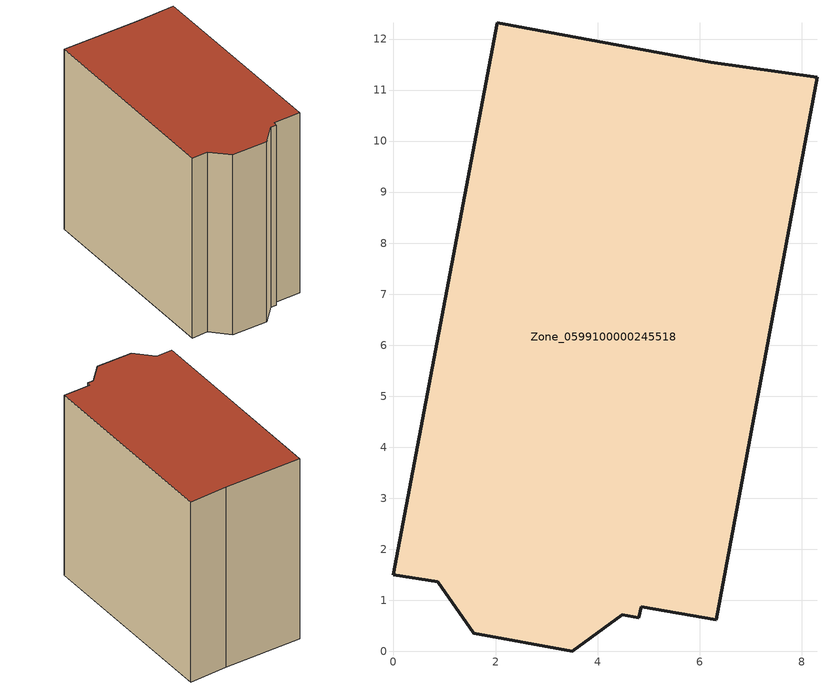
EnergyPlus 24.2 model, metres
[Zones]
Zone_0599100000245518
 floor ground (C_G): 0.87,1.36 0,1.5 2.04,12.32 6.22,11.54 8.3,11.25 6.33,0.62 4.86,0.87 4.81,0.66 4.48,0.72 3.5,0 1.57,0.35 z0
 wall outside (C_F): 3.5,0 4.48,0.72 4.81,0.66 4.86,0.87 6.33,0.62 8.3,11.25 6.22,11.54 2.04,12.32 0,1.5 0.87,1.36 1.57,0.35 3.5,0 z0:10.46
 roof outside (C_R): 6.22,11.54 2.04,12.32 0,1.5 0.87,1.36 1.57,0.35 3.5,0 4.48,0.72 4.81,0.66 4.86,0.87 6.33,0.62 8.3,11.25 z10.46
[BUILDING]
Pand.0599100000245518: North Axis=0; Terrain=City; Loads Convergence Tolerance Value=0.04; Temperature Convergence Tolerance Value=0.4; Solar Distribution=FullExterior; Maximum Number of Warmup Days=25; Minimum Number of Warmup Days=1
[Site:Location]
Rotterdam.The.Hague.AP_ZH_NLD Design_Conditions: Latitude=51.96; Longitude=4.45; Time Zone=1; Elevation=-4.5
[SITE:GROUNDTEMPERATURE:BUILDINGSURFACE]
18, 18, 18, 18, 18, 18, 18, 18, 18, 18, 18, 18
[MATERIAL] Thermal Absorptance=0.9; Solar Absorptance=0.7; Visible Absorptance=0.7
Name | Roughness | Thickness | Conductivity | Density | Specific Heat
G.TI.1946 | MediumSmooth | 0.15 | 1 | 540 | 1210
F.TI.1946 | Rough | 0.3 | 0.857143 | 1920 | 840
R.TI.1946 | MediumRough | 0.2 | 0.1 | 1500 | 1000
[CONSTRUCTION]
C_G: G.TI.1946
C_F: F.TI.1946
C_R: R.TI.1946
[ZONE]
Zone_0599100000245518: Type=1; Multiplier=1; Ceiling Height=Autocalculate; Volume=Autocalculate; Floor Area=autocalculate; Part of Total Floor Area=Yes
[ZONEINFILTRATION:DESIGNFLOWRATE]
Infil_Zone_0599100000245518: Zone or ZoneList or Space or SpaceList=Zone_0599100000245518; Schedule=AlwaysOn; Design Flow Rate Calculation Method=Flow/Area; Flow Rate per Floor Area=0.003; Constant Term Coefficient=1; Temperature Term Coefficient=0; Velocity Term Coefficient=0; Velocity Squared Term Coefficient=0
[HVACTEMPLATE:ZONE:IDEALLOADSAIRSYSTEM]
Zone_0599100000245518: Maximum Heating Supply Air Temperature=50; Minimum Cooling Supply Air Temperature=13; Maximum Heating Supply Air Humidity Ratio=0.0156; Minimum Cooling Supply Air Humidity Ratio=0.0077; Heating Limit=NoLimit; Cooling Limit=NoLimit; Dehumidification Control Type=ConstantSensibleHeatRatio; Cooling Sensible Heat Ratio=0.7; Dehumidification Setpoint=60; Humidification Control Type=None; Humidification Setpoint=30; Outdoor Air Method=None; Outdoor Air Flow Rate per Person=0.00944; Outdoor Air Flow Rate per Zone Floor Area=0; Outdoor Air Flow Rate per Zone=0; Demand Controlled Ventilation Type=None; Outdoor Air Economizer Type=NoEconomizer; Heat Recovery Type=None; Sensible Heat Recovery Effectiveness=0.7; Latent Heat Recovery Effectiveness=0.65
[ZONECONTROL:THERMOSTAT]
ThermostatControl_Zone_0599100000245518: Zone or ZoneList=Zone_0599100000245518; Control Type Schedule=DualSetpointControlType; Control 1=Thermostat_Zone_0599100000245518; Temperature Difference Between Cutout And Setpoint=0
[THERMOSTATSETPOINT:DUALSETPOINT]
Thermostat_Zone_0599100000245518: Heating Setpoint Temperature Schedule=HeatingSetpoint_Zone_0599100000245518; Cooling Setpoint Temperature Schedule=CoolingSetpoint_Zone_0599100000245518
[SCHEDULE:COMPACT]
HeatingSetpoint_Zone_0599100000245518: Through: 12/31, For: AllDays, Until: 24:00, 21
CoolingSetpoint_Zone_0599100000245518: Through: 12/31, For: AllDays, Until: 24:00, 24
DualSetpointControlType: Through: 12/31, For: AllDays, Until: 24:00, 4
AlwaysOn: Through: 12/31, For: AllDays, Until: 24:00, 1
